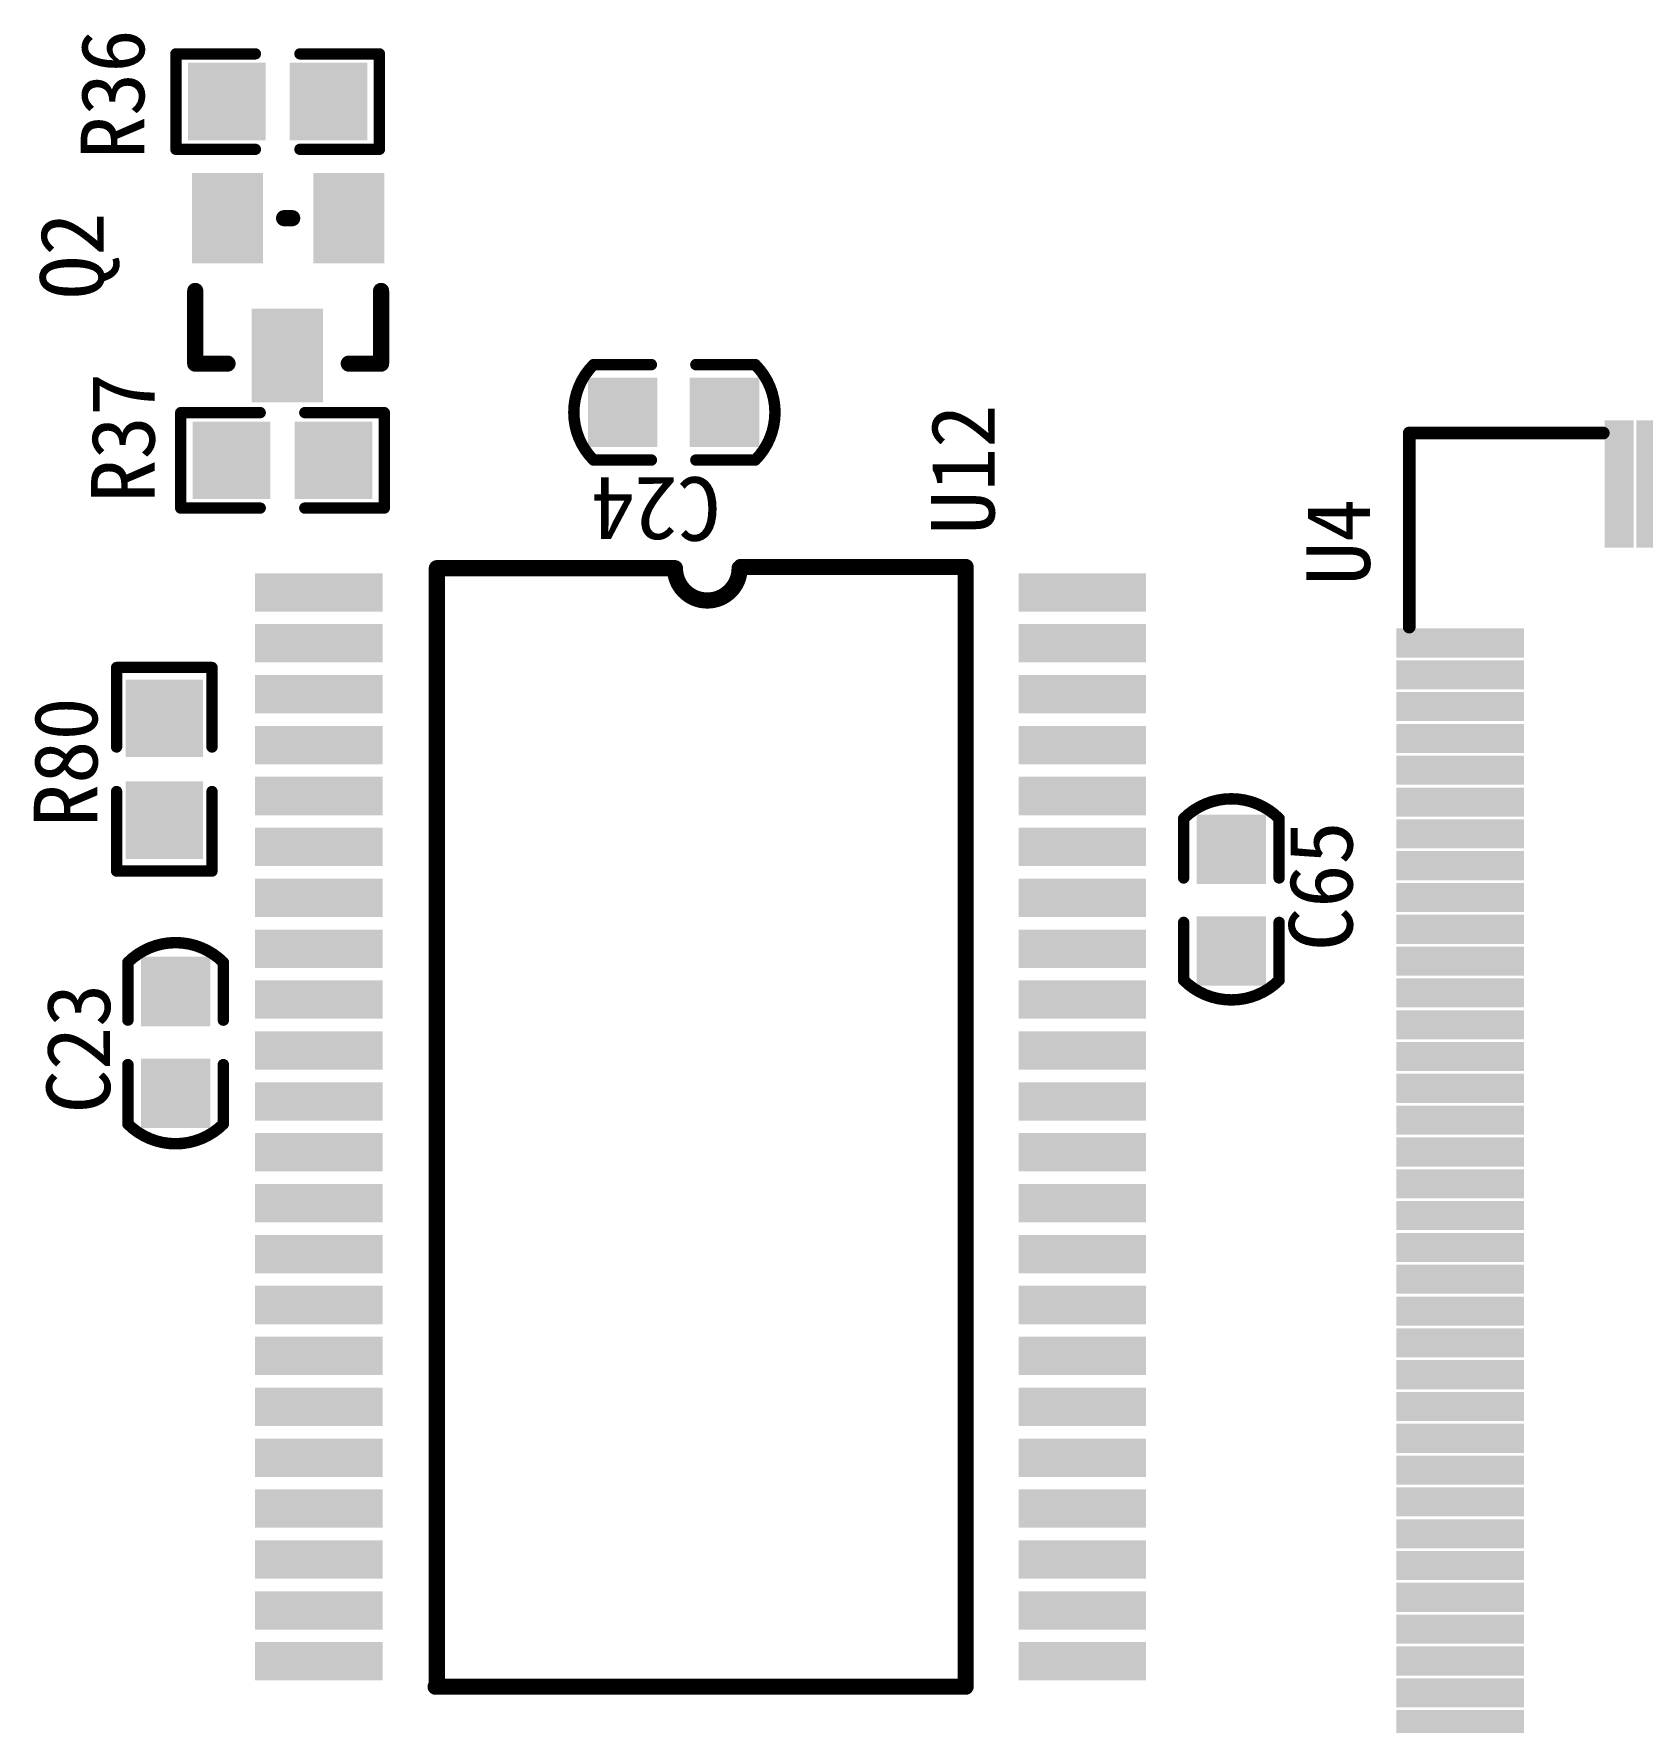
# Model space of a CAD drawing. Header units: millimetres. Extents: x 2043 to 2402, y 736 to 931.
# Drawn here: x 2106.5 to 2131.78, y 870.33 to 896.86 of the extents above; entities that cross this region are included whole.
import ezdxf

# ---------------------------------------------------------------- set-up
doc = ezdxf.new("R2010")
doc.units = ezdxf.units.MM
doc.layers.add('BottomOverlay', color=54, linetype='Continuous')
doc.layers.add('BottomSolder', color=6, linetype='Continuous')
doc.styles.get("Standard").update_dxf_attribs({"font": '', "height": 0.8})
doc.styles.get('Standard').set_extended_font_data('SimHei')

# ---------------------------------------------------------------- blocks, each defined once
blk = doc.blocks.new('IS62WV51216_B_23')
at = {"layer": 'BottomOverlay'}
for points, const_width in [([(-4.647793599999999, 8.29180714), (-4.66739224, 8.31140578)], 0.254), ([(3.66260634, 8.31140578), (-4.66739224, 8.31140578)], 0.254), ([(-4.647793599999999, -9.26901372), (-4.647793599999999, 8.29180714)], 0.254), ([(3.66260634, 8.31140578), (-4.66739224, 8.31140578)], 0.1999996), ([(3.6626038, 8.311403239999999), (3.66260634, 8.31140578)], 0.254), ([(3.6626038, -9.28861236), (3.6626038, 8.311403239999999)], 0.254), ([(-0.90539316, -9.26901372), (-4.647793599999999, -9.26901372)], 0.254), ([(3.6626038, -9.28861236), (0.13020548, -9.28861236)], 0.254)]:
    blk.add_lwpolyline(points, dxfattribs=dict(at, const_width=const_width))
for points, const_width in [([(-4.730892239999998, 8.31140578, 1), (-4.60389224, 8.31140578, 1)], 0.127), ([(-4.730892239999998, 8.31140578, 1), (-4.60389224, 8.31140578, 1)], 0.127), ([(-4.711293599999999, 8.29180714, 1), (-4.5842936, 8.29180714, 1)], 0.127), ([(-4.711293599999999, 8.29180714, 1), (-4.5842936, 8.29180714, 1)], 0.127), ([(-4.717392139999999, 8.31140578, 1), (-4.617392339999999, 8.31140578, 1)], 0.0999998), ([(3.5991038, 8.311403239999999, 1), (3.7261038, 8.311403239999999, 1)], 0.127), ([(3.5991038, 8.311403239999999, 1), (3.7261038, 8.311403239999999, 1)], 0.127), ([(3.59910634, 8.31140578, 1), (3.72610634, 8.31140578, 1)], 0.127), ([(3.59910634, 8.31140578, 1), (3.72610634, 8.31140578, 1)], 0.127), ([(3.61260644, 8.31140578, 1), (3.71260624, 8.31140578, 1)], 0.0999998), ([(-4.711293599999999, -9.26901372, 1), (-4.5842936, -9.26901372, 1)], 0.127), ([(-4.711293599999999, -9.26901372, 1), (-4.5842936, -9.26901372, 1)], 0.127), ([(-0.96889316, -9.26901372, 1), (-0.8418931599999999, -9.26901372, 1)], 0.127), ([(-0.96889316, -9.26901372, 1), (-0.8418931599999999, -9.26901372, 1)], 0.127), ([(0.04710684, -9.26901372, 1), (0.17410684, -9.26901372, 1)], 0.127), ([(0.06670548, -9.28861236, 1), (0.19370548, -9.28861236, 1)], 0.127), ([(3.5991038, -9.28861236, 1), (3.7261038, -9.28861236, 1)], 0.127), ([(3.5991038, -9.28861236, 1), (3.7261038, -9.28861236, 1)], 0.127)]:
    blk.add_lwpolyline(points, format="xyb", close=True, dxfattribs=dict(at, const_width=const_width))
at = {"layer": 'BottomOverlay', "const_width": 0.254}
blk.add_lwpolyline([(-0.90539316, -9.26901372, -0.9999999999992556), (0.11060684, -9.26901372)], format="xyb", dxfattribs=at)
at = {"layer": 'BottomSolder'}
for points in [[(-7.50399058, 7.609806979999999), (-5.50079418, 7.609806979999999), (-7.50399058, 8.213006179999999), (-5.50079418, 8.213006179999999)], [(4.49600828, 7.609806979999999), (6.49920468, 7.609806979999999), (4.49600828, 8.213006179999999), (6.49920468, 8.213006179999999)], [(-7.50399058, 6.80980604), (-5.50079418, 6.80980604), (-7.50399058, 7.413005239999999), (-5.50079418, 7.413005239999999)], [(4.49600828, 6.80980604), (6.49920468, 6.80980604), (4.49600828, 7.413005239999999), (6.49920468, 7.413005239999999)], [(-7.50399058, 6.009805099999999), (-5.50079418, 6.009805099999999), (-7.50399058, 6.613004300000001), (-5.50079418, 6.613004300000001)], [(4.49600828, 6.009805099999999), (6.49920468, 6.009805099999999), (4.49600828, 6.613004300000001), (6.49920468, 6.613004300000001)], [(-7.50399058, 5.20980416), (-5.50079418, 5.20980416), (-7.50399058, 5.81300336), (-5.50079418, 5.81300336)], [(4.49600828, 5.20980416), (6.49920468, 5.20980416), (4.49600828, 5.81300336), (6.49920468, 5.81300336)], [(-7.50399058, 4.40980322), (-5.50079418, 4.40980322), (-7.50399058, 5.013002419999999), (-5.50079418, 5.013002419999999)], [(4.496005739999998, 4.40980322), (6.49920214, 4.40980322), (4.496005739999998, 5.013002419999999), (6.49920214, 5.013002419999999)], [(-7.50399058, 3.60980228), (-5.50079418, 3.60980228), (-7.50399058, 4.21300148), (-5.50079418, 4.21300148)], [(4.496005739999998, 3.60980228), (6.49920214, 3.60980228), (4.496005739999998, 4.21300148), (6.49920214, 4.21300148)], [(-7.50399058, 2.80980134), (-5.50079418, 2.80980134), (-7.50399058, 3.41300054), (-5.50079418, 3.41300054)], [(4.496005739999998, 2.80980134), (6.49920214, 2.80980134), (4.496005739999998, 3.41300054), (6.49920214, 3.41300054)], [(-7.50399058, 2.0098004), (-5.50079418, 2.0098004), (-7.50399058, 2.6129996), (-5.50079418, 2.6129996)], [(4.496005739999998, 2.0098004), (6.49920214, 2.0098004), (4.496005739999998, 2.6129996), (6.49920214, 2.6129996)], [(-7.50399058, 1.20979946), (-5.50079418, 1.20979946), (-7.50399058, 1.81299866), (-5.50079418, 1.81299866)], [(4.496005739999998, 1.20979946), (6.49920214, 1.20979946), (4.496005739999998, 1.81299866), (6.49920214, 1.81299866)], [(-7.50399058, 0.40979852), (-5.50079418, 0.40979852), (-7.50399058, 1.01299772), (-5.50079418, 1.01299772)], [(4.49600828, 0.40979852), (6.49920468, 0.40979852), (4.49600828, 1.01299772), (6.49920468, 1.01299772)], [(-7.50399058, -0.39020242), (-5.50079418, -0.39020242), (-7.50399058, 0.21299678), (-5.50079418, 0.21299678)], [(4.49600828, -0.39020242), (6.49920468, -0.39020242), (4.49600828, 0.21299678), (6.49920468, 0.21299678)], [(-7.50399058, -1.19020336), (-5.50079418, -1.19020336), (-7.50399058, -0.58700416), (-5.50079418, -0.58700416)], [(4.49600828, -1.19020336), (6.49920468, -1.19020336), (4.49600828, -0.58700416), (6.49920468, -0.58700416)], [(-7.50399058, -1.9902043), (-5.50079418, -1.9902043), (-7.50399058, -1.3870051), (-5.50079418, -1.3870051)], [(4.49600828, -1.9902043), (6.49920468, -1.9902043), (4.49600828, -1.3870051), (6.49920468, -1.3870051)], [(-7.50399058, -2.79020524), (-5.50079418, -2.79020524), (-7.50399058, -2.18700604), (-5.50079418, -2.18700604)], [(4.49600828, -2.79020524), (6.49920468, -2.79020524), (4.49600828, -2.18700604), (6.49920468, -2.18700604)], [(-7.50399058, -3.59020618), (-5.50079418, -3.59020618), (-7.50399058, -2.98700698), (-5.50079418, -2.98700698)], [(4.49600828, -3.59020618), (6.49920468, -3.59020618), (4.49600828, -2.98700698), (6.49920468, -2.98700698)], [(-7.50399058, -4.390207119999999), (-5.50079418, -4.390207119999999), (-7.50399058, -3.78700792), (-5.50079418, -3.78700792)], [(4.49600828, -4.390207119999999), (6.49920468, -4.390207119999999), (4.49600828, -3.78700792), (6.49920468, -3.78700792)], [(-7.50399058, -5.19020806), (-5.50079418, -5.19020806), (-7.50399058, -4.58700886), (-5.50079418, -4.58700886)], [(4.49600828, -5.19020806), (6.49920468, -5.19020806), (4.49600828, -4.58700886), (6.49920468, -4.58700886)], [(-7.50399058, -5.990208999999999), (-5.50079418, -5.990208999999999), (-7.50399058, -5.3870098), (-5.50079418, -5.3870098)], [(4.49600828, -5.990208999999999), (6.49920468, -5.990208999999999), (4.49600828, -5.3870098), (6.49920468, -5.3870098)], [(-7.50399058, -6.79020994), (-5.50079418, -6.79020994), (-7.50399058, -6.18701074), (-5.50079418, -6.18701074)], [(4.49600828, -6.79020994), (6.49920468, -6.79020994), (4.49600828, -6.18701074), (6.49920468, -6.18701074)], [(-7.50399058, -7.59021088), (-5.50079418, -7.59021088), (-7.50399058, -6.987011679999998), (-5.50079418, -6.987011679999998)], [(4.49600828, -7.59021088), (6.49920468, -7.59021088), (4.49600828, -6.987011679999998), (6.49920468, -6.987011679999998)], [(-7.50399058, -8.39021182), (-5.50079418, -8.39021182), (-7.50399058, -7.78701262), (-5.50079418, -7.78701262)], [(4.49600828, -8.39021182), (6.49920468, -8.39021182), (4.49600828, -7.78701262), (6.49920468, -7.78701262)], [(-7.50399058, -9.19021276), (-5.50079418, -9.19021276), (-7.50399058, -8.587013559999999), (-5.50079418, -8.587013559999999)], [(4.496005739999998, -9.19021276), (6.49920214, -9.19021276), (4.496005739999998, -8.587013559999999), (6.49920214, -8.587013559999999)]]:
    blk.add_solid(points, dxfattribs=at)
blk = doc.blocks.new('0603_B_24')
at = {"layer": 'BottomOverlay', "const_width": 0.1778}
for points in [[(-1.61272474, -0.73377552), (-1.61272474, 0.76622656)], [(-1.61272474, 0.76622402), (-0.3627247, 0.76622402)], [(0.3372739, 0.76622402), (1.58727394, 0.76622402)], [(1.58727394, -0.73377552), (1.58727394, 0.76622656)], [(-1.61272474, -0.73377552), (-0.3627247, -0.73377552)], [(0.3372739, -0.73377552), (1.58727394, -0.73377552)]]:
    blk.add_lwpolyline(points, dxfattribs=at)
at = {"layer": 'BottomOverlay', "const_width": 0.0889}
for points in [[(-1.65717474, 0.76622656, 1), (-1.56827474, 0.76622656, 1)], [(-1.65717474, 0.76622402, 1), (-1.56827474, 0.76622402, 1)], [(-0.4071747000000001, 0.76622402, 1), (-0.3182747, 0.76622402, 1)], [(0.2928239, 0.76622402, 1), (0.3817239, 0.76622402, 1)], [(1.54282394, 0.76622656, 1), (1.63172394, 0.76622656, 1)], [(1.54282394, 0.76622402, 1), (1.63172394, 0.76622402, 1)], [(-1.65717474, -0.73377552, 1), (-1.56827474, -0.73377552, 1)], [(-1.65717474, -0.73377552, 1), (-1.56827474, -0.73377552, 1)], [(-0.4071747000000001, -0.73377552, 1), (-0.3182747, -0.73377552, 1)], [(0.2928239, -0.73377552, 1), (0.3817239, -0.73377552, 1)], [(1.54282394, -0.73377552, 1), (1.63172394, -0.73377552, 1)], [(1.54282394, -0.73377552, 1), (1.63172394, -0.73377552, 1)]]:
    blk.add_lwpolyline(points, format="xyb", close=True, dxfattribs=at)
at = {"layer": 'BottomSolder'}
for points in [[(-1.4223238, -0.5933744799999999), (-0.2031238, -0.5933744799999999), (-1.4223238, 0.6258255199999999), (-0.2031238, 0.6258255199999999)], [(0.17767808, -0.5933744799999999), (1.39687808, -0.5933744799999999), (0.17767808, 0.6258255199999999), (1.39687808, 0.6258255199999999)]]:
    blk.add_solid(points, dxfattribs=at)
blk = doc.blocks.new('0603C_B_35')
at = {"layer": 'BottomOverlay', "const_width": 0.17999964}
for points in [[(-1.27, -0.73377552, -0.414213562372877), (-1.27, 0.76622656)], [(1.27, 0.76622402, -0.414213562372877), (1.27, -0.73377806)]]:
    blk.add_lwpolyline(points, format="xyb", dxfattribs=at)
for points in [[(-0.3627247, 0.76622402), (-1.27, 0.76622402)], [(1.27, 0.76622402), (0.3372739, 0.76622402)], [(-0.3627247, -0.73377552), (-1.27, -0.73377552)], [(1.27, -0.73377552), (0.3372739, -0.73377552)]]:
    blk.add_lwpolyline(points, dxfattribs=at)
at = {"layer": 'BottomOverlay', "const_width": 0.08999982}
for points in [[(-1.31499864, 0.76622656, 1), (-1.22500136, 0.76622656, 1)], [(-1.31499864, 0.76622402, 1), (-1.22500136, 0.76622402, 1)], [(-0.40772334, 0.76622402, 1), (-0.31772606, 0.76622402, 1)], [(0.29227526, 0.76622402, 1), (0.38227254, 0.76622402, 1)], [(1.22500136, 0.76622402, 1), (1.31499864, 0.76622402, 1)], [(1.22500136, 0.76622402, 1), (1.31499864, 0.76622402, 1)], [(-1.31499864, -0.73377552, 1), (-1.22500136, -0.73377552, 1)], [(-1.31499864, -0.73377552, 1), (-1.22500136, -0.73377552, 1)], [(-0.40772334, -0.73377552, 1), (-0.31772606, -0.73377552, 1)], [(0.29227526, -0.73377552, 1), (0.38227254, -0.73377552, 1)], [(1.22500136, -0.73377552, 1), (1.31499864, -0.73377552, 1)], [(1.22500136, -0.73377806, 1), (1.31499864, -0.73377806, 1)]]:
    blk.add_lwpolyline(points, format="xyb", close=True, dxfattribs=at)
at = {"layer": 'BottomSolder'}
for points in [[(-1.3588238, -0.5298744799999999), (-0.2666238, -0.5298744799999999), (-1.3588238, 0.56232552), (-0.2666238, 0.56232552)], [(0.24117808, -0.5298744799999999), (1.33337808, -0.5298744799999999), (0.24117808, 0.56232552), (1.33337808, 0.56232552)]]:
    blk.add_solid(points, dxfattribs=at)
blk = doc.blocks.new('0603C_B_54')
at = {"layer": 'BottomOverlay', "const_width": 0.17999964}
for points in [[(-1.27, -0.73377552, -0.414213562372877), (-1.27, 0.76622656)], [(1.27, 0.76622402, -0.414213562372877), (1.27, -0.73377806)]]:
    blk.add_lwpolyline(points, format="xyb", dxfattribs=at)
for points in [[(-1.27, 0.76622402), (-0.3627247, 0.76622402)], [(0.3372739, 0.76622402), (1.27, 0.76622402)], [(-1.27, -0.73377552), (-0.3627247, -0.73377552)], [(0.3372739, -0.73377552), (1.27, -0.73377552)]]:
    blk.add_lwpolyline(points, dxfattribs=at)
at = {"layer": 'BottomOverlay', "const_width": 0.08999982}
for points in [[(-1.31499864, 0.76622656, 1), (-1.22500136, 0.76622656, 1)], [(-1.31499864, 0.76622402, 1), (-1.22500136, 0.76622402, 1)], [(-0.40772334, 0.76622402, 1), (-0.31772606, 0.76622402, 1)], [(0.29227526, 0.76622402, 1), (0.38227254, 0.76622402, 1)], [(1.22500136, 0.76622402, 1), (1.31499864, 0.76622402, 1)], [(1.22500136, 0.76622402, 1), (1.31499864, 0.76622402, 1)], [(-1.31499864, -0.73377552, 1), (-1.22500136, -0.73377552, 1)], [(-1.31499864, -0.73377552, 1), (-1.22500136, -0.73377552, 1)], [(-0.40772334, -0.73377552, 1), (-0.31772606, -0.73377552, 1)], [(0.29227526, -0.73377552, 1), (0.38227254, -0.73377552, 1)], [(1.22500136, -0.73377552, 1), (1.31499864, -0.73377552, 1)], [(1.22500136, -0.73377806, 1), (1.31499864, -0.73377806, 1)]]:
    blk.add_lwpolyline(points, format="xyb", close=True, dxfattribs=at)
at = {"layer": 'BottomSolder'}
for points in [[(-1.3588238, -0.5298744799999999), (-0.2666238, -0.5298744799999999), (-1.3588238, 0.56232552), (-0.2666238, 0.56232552)], [(0.24117808, -0.5298744799999999), (1.33337808, -0.5298744799999999), (0.24117808, 0.56232552), (1.33337808, 0.56232552)]]:
    blk.add_solid(points, dxfattribs=at)
blk = doc.blocks.new('0603C_B_55')
at = {"layer": 'BottomOverlay', "const_width": 0.17999964}
for points in [[(-1.27, -0.73377552, -0.414213562372877), (-1.27, 0.76622656)], [(1.27, 0.76622402, -0.414213562372877), (1.27, -0.73377806)]]:
    blk.add_lwpolyline(points, format="xyb", dxfattribs=at)
for points in [[(-0.3627247, 0.76622402), (-1.27, 0.76622402)], [(1.27, 0.76622402), (0.3372739, 0.76622402)], [(-0.3627247, -0.73377552), (-1.27, -0.73377552)], [(1.27, -0.73377552), (0.3372739, -0.73377552)]]:
    blk.add_lwpolyline(points, dxfattribs=at)
at = {"layer": 'BottomOverlay', "const_width": 0.08999982}
for points in [[(-1.31499864, 0.76622656, 1), (-1.22500136, 0.76622656, 1)], [(-1.31499864, 0.76622402, 1), (-1.22500136, 0.76622402, 1)], [(-0.40772334, 0.76622402, 1), (-0.31772606, 0.76622402, 1)], [(0.29227526, 0.76622402, 1), (0.38227254, 0.76622402, 1)], [(1.22500136, 0.76622402, 1), (1.31499864, 0.76622402, 1)], [(1.22500136, 0.76622402, 1), (1.31499864, 0.76622402, 1)], [(-1.31499864, -0.73377552, 1), (-1.22500136, -0.73377552, 1)], [(-1.31499864, -0.73377552, 1), (-1.22500136, -0.73377552, 1)], [(-0.40772334, -0.73377552, 1), (-0.31772606, -0.73377552, 1)], [(0.29227526, -0.73377552, 1), (0.38227254, -0.73377552, 1)], [(1.22500136, -0.73377552, 1), (1.31499864, -0.73377552, 1)], [(1.22500136, -0.73377806, 1), (1.31499864, -0.73377806, 1)]]:
    blk.add_lwpolyline(points, format="xyb", close=True, dxfattribs=at)
at = {"layer": 'BottomSolder'}
for points in [[(-1.3588238, -0.5298744799999999), (-0.2666238, -0.5298744799999999), (-1.3588238, 0.56232552), (-0.2666238, 0.56232552)], [(0.24117808, -0.5298744799999999), (1.33337808, -0.5298744799999999), (0.24117808, 0.56232552), (1.33337808, 0.56232552)]]:
    blk.add_solid(points, dxfattribs=at)
blk = doc.blocks.new('SOP_23_A_B_106')
at = {"layer": 'BottomOverlay', "const_width": 0.254}
for points in [[(-0.0635, 1.0795), (0.0635, 1.0795)], [(-1.4605, -0.0635), (-1.4605, -1.2065)], [(1.4605, -0.0635), (1.4605, -1.2065)], [(-1.4605, -1.2065), (-0.9525, -1.2065)], [(0.9525, -1.2065), (1.4605, -1.2065)]]:
    blk.add_lwpolyline(points, dxfattribs=at)
at = {"layer": 'BottomOverlay', "const_width": 0.127}
for points in [[(-0.127, 1.0795, 1), (0, 1.0795, 1)], [(0, 1.0795, 1), (0.127, 1.0795, 1)], [(-1.524, -0.0635, 1), (-1.397, -0.0635, 1)], [(1.397, -0.0635, 1), (1.524, -0.0635, 1)], [(-1.524, -1.2065, 1), (-1.397, -1.2065, 1)], [(-1.524, -1.2065, 1), (-1.397, -1.2065, 1)], [(-1.016, -1.2065, 1), (-0.8889999999999999, -1.2065, 1)], [(0.8889999999999999, -1.2065, 1), (1.016, -1.2065, 1)], [(1.397, -1.2065, 1), (1.524, -1.2065, 1)], [(1.397, -1.2065, 1), (1.524, -1.2065, 1)]]:
    blk.add_lwpolyline(points, format="xyb", close=True, dxfattribs=at)
at = {"layer": 'BottomSolder'}
for points in [[(-1.5113, 0.3683), (-0.3937, 0.3683), (-1.5113, 1.7907), (-0.3937, 1.7907)], [(0.3937, 0.3683), (1.5113, 0.3683), (0.3937, 1.7907), (1.5113, 1.7907)], [(-0.5460999999999999, -1.8161), (0.5715, -1.8161), (-0.5460999999999999, -0.3429), (0.5715, -0.3429)]]:
    blk.add_solid(points, dxfattribs=at)
blk = doc.blocks.new('STM32F407_144_B_125')
at = {"layer": 'BottomOverlay'}
for points, const_width in [([(-12.53479332, 11.19038148), (-9.48479434, 11.19037894)], 0.1999996), ([(-12.53479332, 11.19038148), (-12.53478824, 8.140379959999999)], 0.1999996), ([(8.51516966, 11.19038148), (11.56517118, 11.19037894)], 0.1999996), ([(11.56517118, 11.19037894), (11.56516864, 8.140379959999999)], 0.1999996), ([(-14.224, -9.017000000000001), (-12.954, -9.652000000000001)], 0.2999994), ([(-14.224, -9.017000000000001), (-14.224, -10.16)], 0.2999994), ([(-12.954, -9.652000000000001), (-14.224, -10.16)], 0.2999994), ([(-12.53479332, -9.85957896), (-12.53479332, -11.46820668)], 0.1999996), ([(11.56516864, -9.85958404), (11.56516864, -12.90958048)], 0.1999996), ([(-12.53479332, -11.46820668), (-11.09341952, -12.90958048)], 0.1999996), ([(-9.48479434, -12.90957794), (-11.09341952, -12.90958048)], 0.1999996), ([(8.515174739999999, -12.90957794), (11.56516864, -12.90958048)], 0.1999996)]:
    blk.add_lwpolyline(points, dxfattribs=dict(at, const_width=const_width))
for points, const_width in [([(-12.58479322, 11.19038148, 1), (-12.48479342, 11.19038148, 1)], 0.0999998), ([(-12.58479322, 11.19038148, 1), (-12.48479342, 11.19038148, 1)], 0.0999998), ([(-9.53479424, 11.19037894, 1), (-9.43479444, 11.19037894, 1)], 0.0999998), ([(8.46516976, 11.19038148, 1), (8.56516956, 11.19038148, 1)], 0.0999998), ([(11.51517128, 11.19037894, 1), (11.61517108, 11.19037894, 1)], 0.0999998), ([(11.51517128, 11.19037894, 1), (11.61517108, 11.19037894, 1)], 0.0999998), ([(-12.58478814, 8.140379959999999, 1), (-12.48478834, 8.140379959999999, 1)], 0.0999998), ([(11.51516874, 8.140379959999999, 1), (11.61516854, 8.140379959999999, 1)], 0.0999998), ([(-14.29899858, -9.017000000000001, 1), (-14.14900142, -9.017000000000001, 1)], 0.1499997), ([(-14.29899858, -9.017000000000001, 1), (-14.14900142, -9.017000000000001, 1)], 0.1499997), ([(-13.02899858, -9.652000000000001, 1), (-12.87900142, -9.652000000000001, 1)], 0.1499997), ([(-13.02899858, -9.652000000000001, 1), (-12.87900142, -9.652000000000001, 1)], 0.1499997), ([(-12.58479322, -9.85957896, 1), (-12.48479342, -9.85957896, 1)], 0.0999998), ([(11.51516874, -9.85958404, 1), (11.61516854, -9.85958404, 1)], 0.0999998), ([(-14.29899858, -10.16, 1), (-14.14900142, -10.16, 1)], 0.1499997), ([(-14.29899858, -10.16, 1), (-14.14900142, -10.16, 1)], 0.1499997), ([(-10.6379391, -11.51398256, 1), (-11.56467334, -11.51398256, 1)], 0.254), ([(-12.58479322, -11.46820668, 1), (-12.48479342, -11.46820668, 1)], 0.0999998), ([(-12.58479322, -11.46820668, 1), (-12.48479342, -11.46820668, 1)], 0.0999998), ([(-11.62817334, -11.51398256, 1), (-11.50117334, -11.51398256, 1)], 0.127), ([(-10.7014391, -11.51398256, 1), (-10.5744391, -11.51398256, 1)], 0.127), ([(-12.1619391, -12.65698256, 1), (-13.08867334, -12.65698256, 1)], 0.254), ([(-13.15217334, -12.65698256, 1), (-13.02517334, -12.65698256, 1)], 0.127), ([(-12.2254391, -12.65698256, 1), (-12.0984391, -12.65698256, 1)], 0.127), ([(-11.14341942, -12.90958048, 1), (-11.04341962, -12.90958048, 1)], 0.0999998), ([(-11.14341942, -12.90958048, 1), (-11.04341962, -12.90958048, 1)], 0.0999998), ([(-9.53479424, -12.90957794, 1), (-9.43479444, -12.90957794, 1)], 0.0999998), ([(8.46517484, -12.90957794, 1), (8.56517464, -12.90957794, 1)], 0.0999998), ([(11.51516874, -12.90958048, 1), (11.61516854, -12.90958048, 1)], 0.0999998), ([(11.51516874, -12.90958048, 1), (11.61516854, -12.90958048, 1)], 0.0999998)]:
    blk.add_lwpolyline(points, format="xyb", close=True, dxfattribs=dict(at, const_width=const_width))
at = {"layer": 'BottomSolder'}
for points in [[(-9.46339484, 9.38878488), (-9.00619484, 9.38878488), (-9.46339484, 11.39198128), (-9.00619484, 11.39198128)], [(-8.963395839999997, 9.38878488), (-8.50619584, 9.38878488), (-8.963395839999997, 11.39198128), (-8.50619584, 11.39198128)], [(-8.46339684, 9.38878488), (-8.00619684, 9.38878488), (-8.46339684, 11.39198128), (-8.00619684, 11.39198128)], [(-7.96339784, 9.38878488), (-7.50619784, 9.38878488), (-7.96339784, 11.39198128), (-7.50619784, 11.39198128)], [(-7.46339884, 9.38878488), (-7.00619884, 9.38878488), (-7.46339884, 11.39198128), (-7.00619884, 11.39198128)], [(-6.963399839999999, 9.38878488), (-6.50619984, 9.38878488), (-6.963399839999999, 11.39198128), (-6.50619984, 11.39198128)], [(-6.463400839999998, 9.38878488), (-6.00620084, 9.38878488), (-6.463400839999998, 11.39198128), (-6.00620084, 11.39198128)], [(-5.96340184, 9.38878488), (-5.50620184, 9.38878488), (-5.96340184, 11.39198128), (-5.50620184, 11.39198128)], [(-5.463405379999998, 9.38878488), (-5.00620538, 9.38878488), (-5.463405379999998, 11.39198128), (-5.00620538, 11.39198128)], [(-4.96340384, 9.38878488), (-4.50620384, 9.38878488), (-4.96340384, 11.39198128), (-4.50620384, 11.39198128)], [(-4.46340484, 9.38878488), (-4.00620484, 9.38878488), (-4.46340484, 11.39198128), (-4.00620484, 11.39198128)], [(-3.96340584, 9.38878488), (-3.50620584, 9.38878488), (-3.96340584, 11.39198128), (-3.50620584, 11.39198128)], [(-3.46340684, 9.38878488), (-3.00620684, 9.38878488), (-3.46340684, 11.39198128), (-3.00620684, 11.39198128)], [(-2.96340784, 9.38878488), (-2.50620784, 9.38878488), (-2.96340784, 11.39198128), (-2.50620784, 11.39198128)], [(-2.46340884, 9.38878488), (-2.00620884, 9.38878488), (-2.46340884, 11.39198128), (-2.00620884, 11.39198128)], [(-1.96340984, 9.38878488), (-1.50620984, 9.38878488), (-1.96340984, 11.39198128), (-1.50620984, 11.39198128)], [(-1.46341084, 9.38878488), (-1.00621084, 9.38878488), (-1.46341084, 11.39198128), (-1.00621084, 11.39198128)], [(-0.96341184, 9.38878488), (-0.50621184, 9.38878488), (-0.96341184, 11.39198128), (-0.50621184, 11.39198128)], [(-0.46341284, 9.38878488), (-0.00621284, 9.38878488), (-0.46341284, 11.39198128), (-0.00621284, 11.39198128)], [(0.03658616, 9.38878488), (0.49378616, 9.38878488), (0.03658616, 11.39198128), (0.49378616, 11.39198128)], [(0.53658516, 9.38878488), (0.99378516, 9.38878488), (0.53658516, 11.39198128), (0.99378516, 11.39198128)], [(1.03658416, 9.38878488), (1.49378416, 9.38878488), (1.03658416, 11.39198128), (1.49378416, 11.39198128)], [(1.53658316, 9.38878488), (1.99378316, 9.38878488), (1.53658316, 11.39198128), (1.99378316, 11.39198128)], [(2.03658216, 9.38878488), (2.49378216, 9.38878488), (2.03658216, 11.39198128), (2.49378216, 11.39198128)], [(2.53658116, 9.38878488), (2.99378116, 9.38878488), (2.53658116, 11.39198128), (2.99378116, 11.39198128)], [(3.03658016, 9.38878488), (3.49378016, 9.38878488), (3.03658016, 11.39198128), (3.49378016, 11.39198128)], [(3.53657916, 9.38878488), (3.99377916, 9.38878488), (3.53657916, 11.39198128), (3.99377916, 11.39198128)], [(4.036578159999999, 9.38878488), (4.49377816, 9.38878488), (4.036578159999999, 11.39198128), (4.49377816, 11.39198128)], [(4.5365797, 9.38878488), (4.9937797, 9.38878488), (4.5365797, 11.39198128), (4.9937797, 11.39198128)], [(5.036578700000001, 9.38878488), (5.4937787, 9.38878488), (5.036578700000001, 11.39198128), (5.4937787, 11.39198128)], [(5.5365777, 9.38878488), (5.9937777, 9.38878488), (5.5365777, 11.39198128), (5.9937777, 11.39198128)], [(6.03657416, 9.38878488), (6.49377416, 9.38878488), (6.03657416, 11.39198128), (6.49377416, 11.39198128)], [(6.53657316, 9.38878488), (6.99377316, 9.38878488), (6.53657316, 11.39198128), (6.99377316, 11.39198128)], [(7.03657216, 9.38878488), (7.49377216, 9.38878488), (7.03657216, 11.39198128), (7.49377216, 11.39198128)], [(7.536571159999998, 9.38878488), (7.99377116, 9.38878488), (7.536571159999998, 11.39198128), (7.99377116, 11.39198128)], [(8.03657016, 9.38878488), (8.49377016, 9.38878488), (8.03657016, 11.39198128), (8.49377016, 11.39198128)], [(-12.73639312, 8.118983), (-12.73639312, 7.661783), (-10.73319672, 8.118983), (-10.73319672, 7.661783)], [(9.76357204, 8.11898046), (9.76357204, 7.661780459999999), (11.76676844, 8.11898046), (11.76676844, 7.661780459999999)], [(-12.73639312, 7.618983999999998), (-12.73639312, 7.161784), (-10.73319672, 7.618983999999998), (-10.73319672, 7.161784)], [(9.763569500000001, 7.61898146), (9.763569500000001, 7.161781459999998), (11.7667659, 7.61898146), (11.7667659, 7.161781459999998)], [(-12.73639312, 7.118984999999999), (-12.73639312, 6.661785000000001), (-10.73319672, 7.118984999999999), (-10.73319672, 6.661785000000001)], [(9.763569500000001, 7.11898246), (9.763569500000001, 6.66178246), (11.7667659, 7.11898246), (11.7667659, 6.66178246)], [(-12.73639312, 6.618986), (-12.73639312, 6.161785999999998), (-10.73319672, 6.618986), (-10.73319672, 6.161785999999998)], [(9.763569500000001, 6.618986), (9.763569500000001, 6.161785999999998), (11.7667659, 6.618986), (11.7667659, 6.161785999999998)], [(-12.73639312, 6.118987000000001), (-12.73639312, 5.661786999999999), (-10.73319672, 6.118987000000001), (-10.73319672, 5.661786999999999)], [(9.76357204, 6.118989539999999), (9.76357204, 5.66178954), (11.76676844, 6.118989539999999), (11.76676844, 5.66178954)], [(-12.73639312, 5.618988), (-12.73639312, 5.161788), (-10.73319672, 5.618988), (-10.73319672, 5.161788)], [(9.76357204, 5.61899054), (9.76357204, 5.16179054), (11.76676844, 5.61899054), (11.76676844, 5.16179054)], [(-12.73639566, 5.118989), (-12.73639566, 4.661789), (-10.73319926, 5.118989), (-10.73319926, 4.661789)], [(9.76357204, 5.11899154), (9.76357204, 4.661791539999999), (11.76676844, 5.11899154), (11.76676844, 4.661791539999999)], [(-12.73639566, 4.61899), (-12.73639566, 4.16179), (-10.73319926, 4.61899), (-10.73319926, 4.16179)], [(9.763569500000001, 4.61898746), (9.763569500000001, 4.161787459999998), (11.7667659, 4.61898746), (11.7667659, 4.161787459999998)], [(-12.73639566, 4.118990999999999), (-12.73639566, 3.661791), (-10.73319926, 4.118990999999999), (-10.73319926, 3.661791)], [(9.76357204, 4.118990999999999), (9.76357204, 3.661791), (11.76676844, 4.118990999999999), (11.76676844, 3.661791)], [(-12.73639566, 3.618992), (-12.73639566, 3.161792), (-10.73319926, 3.618992), (-10.73319926, 3.161792)], [(9.76357204, 3.618992), (9.76357204, 3.161792), (11.76676844, 3.618992), (11.76676844, 3.161792)], [(-12.73639566, 3.11899046), (-12.73639566, 2.66179046), (-10.73319926, 3.11899046), (-10.73319926, 2.66179046)], [(9.76357204, 3.118993), (9.76357204, 2.661793), (11.76676844, 3.118993), (11.76676844, 2.661793)], [(-12.73639312, 2.618994), (-12.73639312, 2.161794), (-10.73319672, 2.618994), (-10.73319672, 2.161794)], [(9.76357204, 2.618994), (9.76357204, 2.161794), (11.76676844, 2.618994), (11.76676844, 2.161794)], [(-12.73639312, 2.118995), (-12.73639312, 1.661795), (-10.73319672, 2.118995), (-10.73319672, 1.661795)], [(9.76357204, 2.118995), (9.76357204, 1.661795), (11.76676844, 2.118995), (11.76676844, 1.661795)], [(-12.73639312, 1.618996), (-12.73639312, 1.161796), (-10.73319672, 1.618996), (-10.73319672, 1.161796)], [(9.76357204, 1.618996), (9.76357204, 1.161796), (11.76676844, 1.618996), (11.76676844, 1.161796)], [(-12.73639312, 1.11899446), (-12.73639312, 0.66179446), (-10.73319672, 1.11899446), (-10.73319672, 0.66179446)], [(9.76357204, 1.118997), (9.76357204, 0.6617970000000001), (11.76676844, 1.118997), (11.76676844, 0.6617970000000001)], [(-12.73639312, 0.6189954599999999), (-12.73639312, 0.16179546), (-10.73319672, 0.6189954599999999), (-10.73319672, 0.16179546)], [(9.76357204, 0.6189979999999999), (9.76357204, 0.161798), (11.76676844, 0.6189979999999999), (11.76676844, 0.161798)], [(-12.73639312, 0.11899646), (-12.73639312, -0.33820354), (-10.73319672, 0.11899646), (-10.73319672, -0.33820354)], [(9.76357204, 0.118999), (9.76357204, -0.338201), (11.76676844, 0.118999), (11.76676844, -0.338201)], [(-12.73639312, -0.38100254), (-12.73639312, -0.8382025399999999), (-10.73319672, -0.38100254), (-10.73319672, -0.8382025399999999)], [(9.76357204, -0.381), (9.76357204, -0.8382), (11.76676844, -0.381), (11.76676844, -0.8382)], [(-12.73639312, -0.88100154), (-12.73639312, -1.33820154), (-10.73319672, -0.88100154), (-10.73319672, -1.33820154)], [(9.76357204, -0.880999), (9.76357204, -1.338199), (11.76676844, -0.880999), (11.76676844, -1.338199)], [(-12.73639566, -1.38099546), (-12.73639566, -1.83819546), (-10.73319926, -1.38099546), (-10.73319926, -1.83819546)], [(9.76357204, -1.380998), (9.76357204, -1.838198), (11.76676844, -1.380998), (11.76676844, -1.838198)], [(-12.73639566, -1.880997), (-12.73639566, -2.338197), (-10.73319926, -1.880997), (-10.73319926, -2.338197)], [(9.76357204, -1.880997), (9.76357204, -2.338197), (11.76676844, -1.880997), (11.76676844, -2.338197)], [(-12.73639312, -2.38099346), (-12.73639312, -2.83819346), (-10.73319672, -2.38099346), (-10.73319672, -2.83819346)], [(9.76357204, -2.380996), (9.76357204, -2.838196), (11.76676844, -2.380996), (11.76676844, -2.838196)], [(-12.73639312, -2.88099246), (-12.73639312, -3.33819246), (-10.73319672, -2.88099246), (-10.73319672, -3.33819246)], [(9.76357204, -2.880995), (9.76357204, -3.338195), (11.76676844, -2.880995), (11.76676844, -3.338195)], [(-12.73639312, -3.38099146), (-12.73639312, -3.83819146), (-10.73319672, -3.38099146), (-10.73319672, -3.83819146)], [(9.76357204, -3.380994), (9.76357204, -3.838194), (11.76676844, -3.380994), (11.76676844, -3.838194)], [(-12.73639312, -3.880993), (-12.73639312, -4.338193), (-10.73319672, -3.880993), (-10.73319672, -4.338193)], [(9.76357204, -3.880993), (9.76357204, -4.338193), (11.76676844, -3.880993), (11.76676844, -4.338193)], [(-12.73639312, -4.380992), (-12.73639312, -4.838191999999998), (-10.73319672, -4.380992), (-10.73319672, -4.838191999999998)], [(9.76357204, -4.380992), (9.76357204, -4.838191999999998), (11.76676844, -4.380992), (11.76676844, -4.838191999999998)], [(-12.73639312, -4.880991000000001), (-12.73639312, -5.338191), (-10.73319672, -4.880991000000001), (-10.73319672, -5.338191)], [(9.76357204, -4.880991000000001), (9.76357204, -5.338191), (11.76676844, -4.880991000000001), (11.76676844, -5.338191)], [(-12.73639312, -5.38099), (-12.73639312, -5.83819), (-10.73319672, -5.38099), (-10.73319672, -5.83819)], [(9.76357204, -5.38099), (9.76357204, -5.83819), (11.76676844, -5.38099), (11.76676844, -5.83819)], [(-12.73639312, -5.880989), (-12.73639312, -6.338189), (-10.73319672, -5.880989), (-10.73319672, -6.338189)], [(9.76357204, -5.880989), (9.76357204, -6.338189), (11.76676844, -5.880989), (11.76676844, -6.338189)], [(-12.73639312, -6.380987999999999), (-12.73639312, -6.838188000000001), (-10.73319672, -6.380987999999999), (-10.73319672, -6.838188000000001)], [(9.76357204, -6.380987999999999), (9.76357204, -6.838188000000001), (11.76676844, -6.380987999999999), (11.76676844, -6.838188000000001)], [(-12.73639312, -6.880986999999998), (-12.73639312, -7.338187), (-10.73319672, -6.880986999999998), (-10.73319672, -7.338187)], [(9.76357204, -6.880986999999998), (9.76357204, -7.338187), (11.76676844, -6.880986999999998), (11.76676844, -7.338187)], [(-12.73639312, -7.380985999999999), (-12.73639312, -7.838185999999999), (-10.73319672, -7.380985999999999), (-10.73319672, -7.838185999999999)], [(9.763569500000001, -7.380991079999998), (9.763569500000001, -7.83819108), (11.7667659, -7.380991079999998), (11.7667659, -7.83819108)], [(-12.73639312, -7.880985000000001), (-12.73639312, -8.338185000000001), (-10.73319672, -7.880985000000001), (-10.73319672, -8.338185000000001)], [(9.76357204, -7.88098754), (9.76357204, -8.33818754), (11.76676844, -7.88098754), (11.76676844, -8.33818754)], [(-12.73639312, -8.380984), (-12.73639312, -8.838184), (-10.73319672, -8.380984), (-10.73319672, -8.838184)], [(9.76357204, -8.38098654), (9.76357204, -8.838186539999997), (11.76676844, -8.38098654), (11.76676844, -8.838186539999997)], [(-12.73639312, -8.880982999999997), (-12.73639312, -9.338183), (-10.73319672, -8.880982999999997), (-10.73319672, -9.338183)], [(9.76357204, -8.88098554), (9.76357204, -9.33818554), (11.76676844, -8.88098554), (11.76676844, -9.33818554)], [(-12.73639312, -9.380982000000001), (-12.73639312, -9.838182000000002), (-10.73319672, -9.380982000000001), (-10.73319672, -9.838182000000002)], [(9.763569500000001, -9.38098454), (9.763569500000001, -9.83818454), (11.7667659, -9.38098454), (11.7667659, -9.83818454)], [(-9.46339484, -13.11118028), (-9.00619484, -13.11118028), (-9.46339484, -11.10798388), (-9.00619484, -11.10798388)], [(-8.963395839999997, -13.11118028), (-8.50619584, -13.11118028), (-8.963395839999997, -11.10798388), (-8.50619584, -11.10798388)], [(-8.46339684, -13.11118028), (-8.00619684, -13.11118028), (-8.46339684, -11.10798388), (-8.00619684, -11.10798388)], [(-7.96339784, -13.11118028), (-7.50619784, -13.11118028), (-7.96339784, -11.10798388), (-7.50619784, -11.10798388)], [(-7.46339884, -13.11118028), (-7.00619884, -13.11118028), (-7.46339884, -11.10798388), (-7.00619884, -11.10798388)], [(-6.963399839999999, -13.11118028), (-6.50619984, -13.11118028), (-6.963399839999999, -11.10798388), (-6.50619984, -11.10798388)], [(-6.463400839999998, -13.11118028), (-6.00620084, -13.11118028), (-6.463400839999998, -11.10798388), (-6.00620084, -11.10798388)], [(-5.96340184, -13.11118028), (-5.50620184, -13.11118028), (-5.96340184, -11.10798388), (-5.50620184, -11.10798388)], [(-5.46340284, -13.11118028), (-5.006202839999998, -13.11118028), (-5.46340284, -11.10798388), (-5.006202839999998, -11.10798388)], [(-4.96340384, -13.11118028), (-4.50620384, -13.11118028), (-4.96340384, -11.10798388), (-4.50620384, -11.10798388)], [(-4.46340484, -13.11118028), (-4.00620484, -13.11118028), (-4.46340484, -11.10798388), (-4.00620484, -11.10798388)], [(-3.96340584, -13.11118028), (-3.50620584, -13.11118028), (-3.96340584, -11.10798388), (-3.50620584, -11.10798388)], [(-3.4634043, -13.11118028), (-3.0062043, -13.11118028), (-3.4634043, -11.10798388), (-3.0062043, -11.10798388)], [(-2.9634053, -13.11118028), (-2.5062053, -13.11118028), (-2.9634053, -11.10798388), (-2.5062053, -11.10798388)], [(-2.4634063, -13.11118028), (-2.0062063, -13.11118028), (-2.4634063, -11.10798388), (-2.0062063, -11.10798388)], [(-1.96340984, -13.11118282), (-1.50620984, -13.11118282), (-1.96340984, -11.10798642), (-1.50620984, -11.10798642)], [(-1.46341084, -13.11117774), (-1.00621084, -13.11117774), (-1.46341084, -11.10798134), (-1.00621084, -11.10798134)], [(-0.96341184, -13.11118282), (-0.50621184, -13.11118282), (-0.96341184, -11.10798642), (-0.50621184, -11.10798642)], [(-0.46341284, -13.11118282), (-0.00621284, -13.11118282), (-0.46341284, -11.10798642), (-0.00621284, -11.10798642)], [(0.03658616, -13.11118282), (0.49378616, -13.11118282), (0.03658616, -11.10798642), (0.49378616, -11.10798642)], [(0.53658516, -13.11118282), (0.99378516, -13.11118282), (0.53658516, -11.10798642), (0.99378516, -11.10798642)], [(1.03658416, -13.11118028), (1.49378416, -13.11118028), (1.03658416, -11.10798388), (1.49378416, -11.10798388)], [(1.53658316, -13.11118028), (1.99378316, -13.11118028), (1.53658316, -11.10798388), (1.99378316, -11.10798388)], [(2.03658216, -13.11118028), (2.49378216, -13.11118028), (2.03658216, -11.10798388), (2.49378216, -11.10798388)], [(2.53658116, -13.11118028), (2.99378116, -13.11118028), (2.53658116, -11.10798388), (2.99378116, -11.10798388)], [(3.03657762, -13.11118282), (3.49377762, -13.11118282), (3.03657762, -11.10798642), (3.49377762, -11.10798642)], [(3.53657662, -13.11118282), (3.99377662, -13.11118282), (3.53657662, -11.10798642), (3.99377662, -11.10798642)], [(4.036578159999999, -13.11118028), (4.49377816, -13.11118028), (4.036578159999999, -11.10798388), (4.49377816, -11.10798388)], [(4.536577159999998, -13.11118028), (4.99377716, -13.11118028), (4.536577159999998, -11.10798388), (4.99377716, -11.10798388)], [(5.03657616, -13.11118028), (5.493776159999999, -13.11118028), (5.03657616, -11.10798388), (5.493776159999999, -11.10798388)], [(5.53657516, -13.11118028), (5.993775159999998, -13.11118028), (5.53657516, -11.10798388), (5.993775159999998, -11.10798388)], [(6.03657416, -13.11118028), (6.49377416, -13.11118028), (6.03657416, -11.10798388), (6.49377416, -11.10798388)], [(6.53657316, -13.11118028), (6.99377316, -13.11118028), (6.53657316, -11.10798388), (6.99377316, -11.10798388)], [(7.03657216, -13.11118028), (7.49377216, -13.11118028), (7.03657216, -11.10798388), (7.49377216, -11.10798388)], [(7.536571159999998, -13.11118028), (7.99377116, -13.11118028), (7.536571159999998, -11.10798388), (7.99377116, -11.10798388)], [(8.03657016, -13.11118028), (8.49377016, -13.11118028), (8.03657016, -11.10798388), (8.49377016, -11.10798388)]]:
    blk.add_solid(points, dxfattribs=at)
blk = doc.blocks.new('0603_B_161')
at = {"layer": 'BottomOverlay', "const_width": 0.1778}
for points in [[(-1.61272474, 0.76622656), (-1.61272474, -0.73377552)], [(-1.61272474, 0.76622402), (-0.3627247, 0.76622402)], [(0.3372739, 0.76622402), (1.58727394, 0.76622402)], [(1.58727394, 0.76622656), (1.58727394, -0.73377552)], [(-1.61272474, -0.73377552), (-0.3627247, -0.73377552)], [(0.3372739, -0.73377552), (1.58727394, -0.73377552)]]:
    blk.add_lwpolyline(points, dxfattribs=at)
at = {"layer": 'BottomOverlay', "const_width": 0.0889}
for points in [[(-1.65717474, 0.76622656, 1), (-1.56827474, 0.76622656, 1)], [(-1.65717474, 0.76622402, 1), (-1.56827474, 0.76622402, 1)], [(-0.4071747000000001, 0.76622402, 1), (-0.3182747, 0.76622402, 1)], [(0.2928239, 0.76622402, 1), (0.3817239, 0.76622402, 1)], [(1.54282394, 0.76622656, 1), (1.63172394, 0.76622656, 1)], [(1.54282394, 0.76622402, 1), (1.63172394, 0.76622402, 1)], [(-1.65717474, -0.73377552, 1), (-1.56827474, -0.73377552, 1)], [(-1.65717474, -0.73377552, 1), (-1.56827474, -0.73377552, 1)], [(-0.4071747000000001, -0.73377552, 1), (-0.3182747, -0.73377552, 1)], [(0.2928239, -0.73377552, 1), (0.3817239, -0.73377552, 1)], [(1.54282394, -0.73377552, 1), (1.63172394, -0.73377552, 1)], [(1.54282394, -0.73377552, 1), (1.63172394, -0.73377552, 1)]]:
    blk.add_lwpolyline(points, format="xyb", close=True, dxfattribs=at)
at = {"layer": 'BottomSolder'}
for points in [[(-1.4223238, -0.5933744799999999), (-0.2031238, -0.5933744799999999), (-1.4223238, 0.6258255199999999), (-0.2031238, 0.6258255199999999)], [(0.17767808, -0.5933744799999999), (1.39687808, -0.5933744799999999), (0.17767808, 0.6258255199999999), (1.39687808, 0.6258255199999999)]]:
    blk.add_solid(points, dxfattribs=at)
blk = doc.blocks.new('0603_B_162')
at = {"layer": 'BottomOverlay', "const_width": 0.1778}
for points in [[(-1.61272474, 0.76622656), (-1.61272474, -0.73377552)], [(-1.61272474, 0.76622402), (-0.3627247, 0.76622402)], [(0.3372739, 0.76622402), (1.58727394, 0.76622402)], [(1.58727394, 0.76622656), (1.58727394, -0.73377552)], [(-1.61272474, -0.73377552), (-0.3627247, -0.73377552)], [(0.3372739, -0.73377552), (1.58727394, -0.73377552)]]:
    blk.add_lwpolyline(points, dxfattribs=at)
at = {"layer": 'BottomOverlay', "const_width": 0.0889}
for points in [[(-1.65717474, 0.76622656, 1), (-1.56827474, 0.76622656, 1)], [(-1.65717474, 0.76622402, 1), (-1.56827474, 0.76622402, 1)], [(-0.4071747000000001, 0.76622402, 1), (-0.3182747, 0.76622402, 1)], [(0.2928239, 0.76622402, 1), (0.3817239, 0.76622402, 1)], [(1.54282394, 0.76622656, 1), (1.63172394, 0.76622656, 1)], [(1.54282394, 0.76622402, 1), (1.63172394, 0.76622402, 1)], [(-1.65717474, -0.73377552, 1), (-1.56827474, -0.73377552, 1)], [(-1.65717474, -0.73377552, 1), (-1.56827474, -0.73377552, 1)], [(-0.4071747000000001, -0.73377552, 1), (-0.3182747, -0.73377552, 1)], [(0.2928239, -0.73377552, 1), (0.3817239, -0.73377552, 1)], [(1.54282394, -0.73377552, 1), (1.63172394, -0.73377552, 1)], [(1.54282394, -0.73377552, 1), (1.63172394, -0.73377552, 1)]]:
    blk.add_lwpolyline(points, format="xyb", close=True, dxfattribs=at)
at = {"layer": 'BottomSolder'}
for points in [[(-1.4223238, -0.5933744799999999), (-0.2031238, -0.5933744799999999), (-1.4223238, 0.6258255199999999), (-0.2031238, 0.6258255199999999)], [(0.17767808, -0.5933744799999999), (1.39687808, -0.5933744799999999), (0.17767808, 0.6258255199999999), (1.39687808, 0.6258255199999999)]]:
    blk.add_solid(points, dxfattribs=at)

msp = doc.modelspace()

# ---------------------------------------------------------------- block references
at = {"color": 7, "xscale": -1}
for name, p in [('0603_B_161', (2110.322968858988, 895.7808229078734)), ('SOP_23_A_B_106', (2110.500768858988, 892.8852229078735)), ('0603_B_162', (2110.399168858988, 890.1420229078736)), ('STM32F407_144_B_125', (2139.685368858988, 879.3978229078735))]:
    msp.add_blockref(name, p, dxfattribs=at)
for name, p, rotation in [('0603C_B_55', (2116.571368858988, 890.9294229078733), 180), ('IS62WV51216_B_23', (2117.485570738987, 879.1946229078734), 180), ('0603_B_24', (2108.570368858987, 885.2906229078734), 90), ('0603C_B_35', (2125.308968858988, 883.2586229078735), 270), ('0603C_B_54', (2108.748168858988, 880.9980229078734), 90)]:
    msp.add_blockref(name, p, dxfattribs=dict(at, rotation=rotation))

# ---------------------------------------------------------------- texts
at = {"color": 7}
for s, rotation, p in [('R36', 90, (2108.239993598987, 894.8918229078732)), ('Q2', 90, (2107.602567898988, 892.6942225278736)), ('R37', 90, (2108.402568838987, 889.4942238478735)), ('U12', 90, (2121.602567838987, 888.9942223078734)), ('C24', 180, (2117.302568818987, 889.8942230478734)), ('U4', 90, (2127.502568738988, 888.1942239078734)), ('R80', 90, (2107.502568098987, 884.3942238878734)), ('C65', 90, (2127.230194378988, 882.4458991078733)), ('C23', 90, (2107.702567698987, 879.8942227278732))]:
    msp.add_text(s, height=1, rotation=rotation, dxfattribs=at).set_placement(p)

doc.saveas('drawing.dxf')
